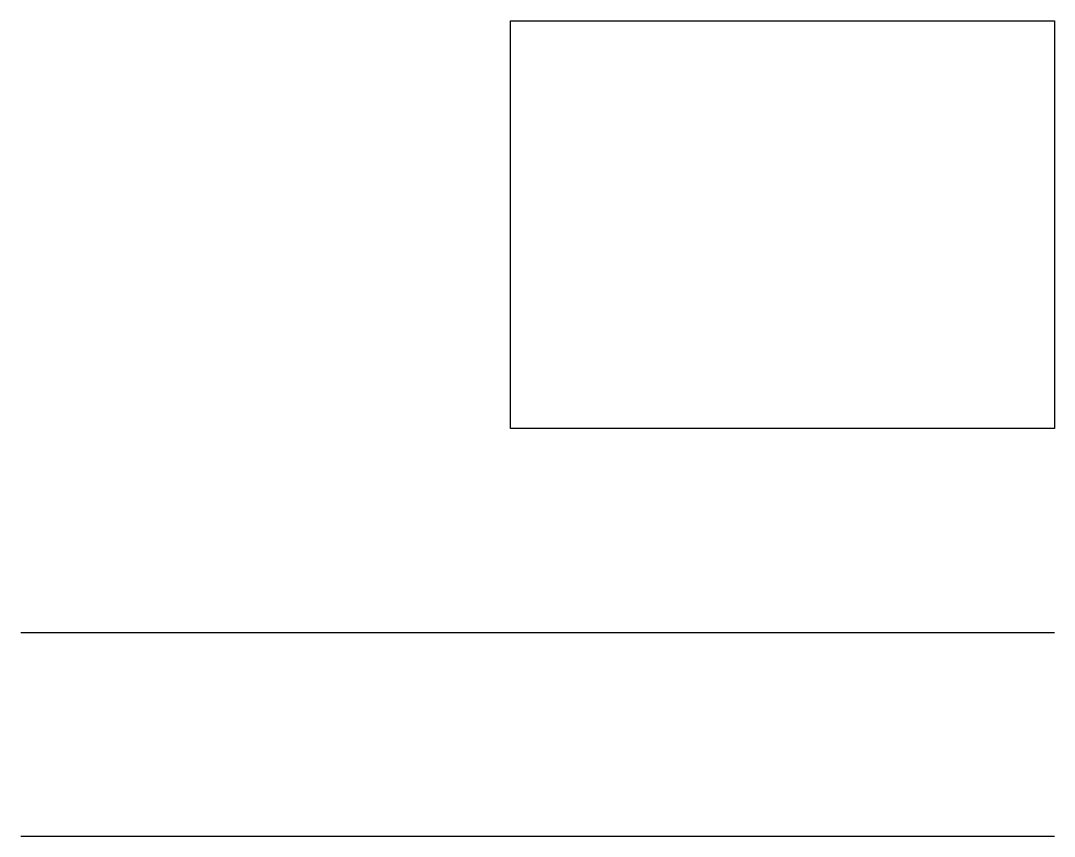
# Model space of a CAD drawing. Header units: inches. Extents: x 0 to 0.469, y -0.093 to 0.278.
import ezdxf

# ---------------------------------------------------------------- set-up
doc = ezdxf.new("R2010")
doc.units = ezdxf.units.IN
doc.header["$LTSCALE"] = 0.5
doc.header["$MEASUREMENT"] = 0

msp = doc.modelspace()

# ---------------------------------------------------------------- linework, layer by layer
at = {"color": 7, "linetype": 'Continuous'}
for p, q in [((0, 0), (0.46937, 0)), ((0, -0.09259), (0.46937, -0.09259))]:
    msp.add_line(p, q, dxfattribs=at)
at = {"color": 0, "linetype": 'Continuous'}
msp.add_lwpolyline([(0.46937, 0.27778), (0.46937, 0.09259), (0.22245, 0.09259), (0.22245, 0.27778)], close=True, dxfattribs=at)

doc.saveas('drawing.dxf')
